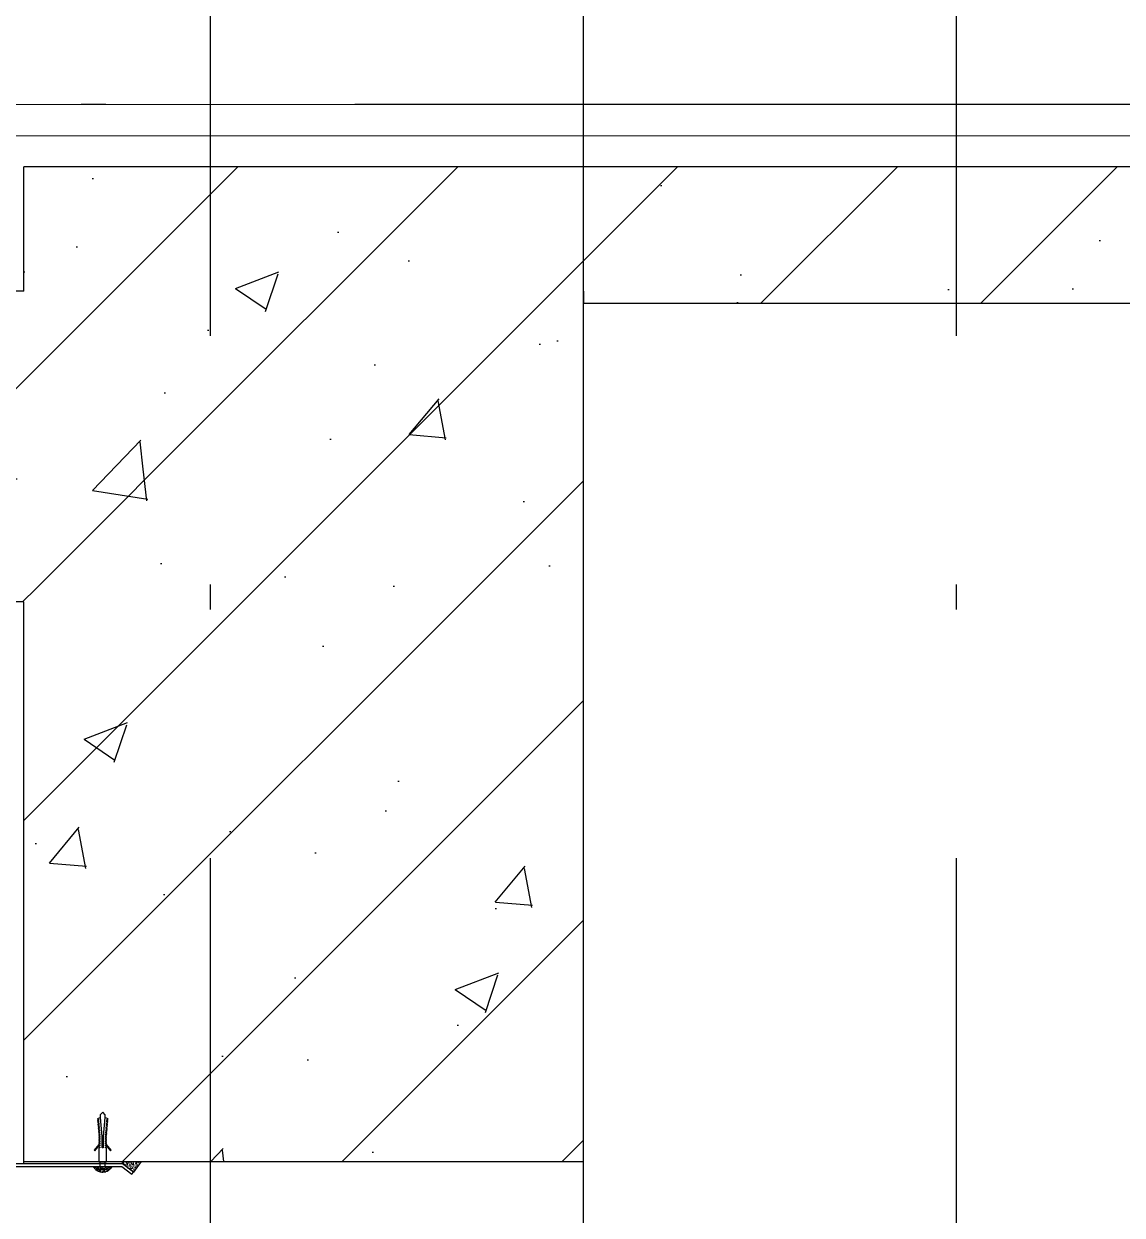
# Model space of a CAD drawing. Header units: millimetres. Extents: x 434053 to 1059003, y -2417481 to 936527.
# Drawn here: x 562714 to 563597, y -2232279 to -2231321 of the extents above; entities that cross this region are included whole.
import ezdxf

# ---------------------------------------------------------------- set-up
doc = ezdxf.new("R2010")
doc.units = ezdxf.units.MM
doc.header["$LTSCALE"] = 1000
doc.header["$MEASUREMENT"] = 0
doc.linetypes.add('DOTE', pattern=[2.42, 2, -0.2, 0.02, -0.2])
doc.linetypes.add('HIDDEN', pattern=[9.525, 6.35, -3.175])
doc.layers.add('A-DETL-0001', color=4, linetype='Continuous', lineweight=15)
for name, color, linetype in [('DOTE', 16, 'DOTE'), ('ELASTROMER-V', 241, 'Continuous'), ('FASTENER', 191, 'Continuous'), ('PUB_HATCH', 8, 'Continuous'), ('SILICONE', 8, 'Continuous'), ('STEEL', 3, 'Continuous'), ('WALL', 5, 'Continuous')]:
    doc.layers.add(name, color=color, linetype=linetype)
pattern_1 = [(45, (-1713816.56, -1462982.77), (-88.3883476, 88.3883476), []), (50, (-1713816.56, -1462982.77), (358.63009, -31.376067), [37.5, -412.5]), (355, (-1713816.56, -1462982.77), (-69.375667, 376.096067), [30, -330]), (100.4514, (-1713786.68, -1462985.4), (289.25469, 344.71977), [31.870095, -350.571056]), (46.1842, (-1713816.56, -1462882.77), (533.620524, -82.75951), [56.25, -618.75]), (96.6356, (-1713772.1, -1462889.67), (467.33135, 487.05894), [47.80514, -525.8565]), (351.1842, (-1713816.56, -1462882.77), (467.33097, 487.0593), [45, -495]), (21, (-1713766.56, -1462907.77), (298.453526, -201.309445), [37.5, -412.5]), (326, (-1713766.56, -1462907.77), (121.657666, 362.57502), [30, -330]), (71.4514, (-1713741.7, -1462924.55), (420.111314, 161.26525), [31.870095, -350.571056]), (37.5, (-1713816.56, -1462982.77), (6.079928, 166.446927), [0, -326, 0, -335, 0, -331.25]), (7.5, (-1713816.56, -1462982.77), (131.534769, 197.205856), [0, -191, 0, -318.5, 0, -126.25]), (327.5, (-1713928.06, -1462982.77), (266.911218, -11.277436), [0, -125, 0, -390, 0, -517.5]), (317.5, (-1713978.06, -1462982.77), (291.593085, 50.052491), [0, -162.5, 0, -259, 0, -367.5])]

# ---------------------------------------------------------------- blocks, each defined once
blk = doc.blocks.new('*U551')
at = {"color": 0, "linetype": 'ByBlock'}
for p, q in [((-2, 0), (-2, -3.5)), ((2, 0), (2, -3.5))]:
    blk.add_line(p, q, dxfattribs=at)
blk.add_lwpolyline([(-3.63, 2.14, -0.09906), (-0.96, 3.06), (-0.96, 2.73), (0.96, 2.73), (0.96, 3.06, -0.09906), (3.63, 2.14, -0.266588), (4.2, 1.15), (4.2, 0.24, -0.414214), (3.96, 0), (-3.96, 0, -0.414214), (-4.2, 0.24), (-4.2, 1.15, -0.266588)], format="xyb", close=True, dxfattribs=at)
blk.add_lwpolyline([(-6.86, -13), (-3, -17.59), (-2.25, -17.97), (-2.25, -18.72), (-3, -18.72), (-3, -19.09), (-2.25, -19.47), (-2.25, -20.22), (-3, -20.22), (-3, -20.59), (-2.25, -20.97), (-2.25, -21.72), (-3, -21.72), (-3, -22.09), (-2.25, -22.47), (-2.25, -23.22), (-3, -23.22), (-3, -23.59), (-2.25, -23.97), (-2.25, -24.56), (-3.06, -24.49), (-3.11, -24.86), (-2.38, -25.3), (-2.45, -26.04), (-3.2, -25.98), (-3.22, -26.35), (-2.52, -26.79), (-2.58, -27.54), (-3.33, -27.47), (-3.36, -27.85), (-2.64, -28.29), (-2.72, -29.03), (-3.47, -28.97), (-3.49, -29.34), (-2.78, -29.78), (-2.85, -30.53), (-3.58, -30.46), (-3.62, -30.84), (-2.91, -31.27), (-2.97, -32.02), (-3.72, -31.96), (-3.75, -32.33), (-3.05, -32.77), (-3.11, -33.52), (-3.86, -33.45), (-3.88, -33.82), (-3.16, -34.26), (-3.24, -35.01), (-3.97, -34.95), (-4.02, -35.32), (-3.3, -35.76), (-3.36, -36.51), (-4.11, -36.44), (-4.14, -36.81), (-3.43, -37.25), (-3.49, -38), (-4.24, -37.93), (-4.28, -38.31), (-1.72, -39.28), (-0.38, -23.89), (-0.38, -14.88), (0.37, -14.88), (0.37, -23.89), (1.72, -39.28), (4.28, -38.31), (4.23, -37.93), (3.5, -38), (3.42, -37.25), (4.14, -36.81), (4.11, -36.44), (3.36, -36.51), (3.28, -35.76), (4.01, -35.32), (3.97, -34.95), (3.22, -35.01), (3.17, -34.26), (3.87, -33.82), (3.84, -33.45), (3.09, -33.52), (3.03, -32.77), (3.75, -32.33), (3.7, -31.96), (2.97, -32.02), (2.89, -31.27), (3.62, -30.84), (3.59, -30.46), (2.84, -30.53), (2.78, -29.78), (3.48, -29.34), (3.45, -28.97), (2.7, -29.03), (2.64, -28.29), (3.34, -27.85), (3.32, -27.47), (2.57, -27.54), (2.51, -26.79), (3.22, -26.35), (3.2, -25.98), (2.45, -26.04), (2.37, -25.3), (3.09, -24.86), (3.06, -24.49), (2.25, -24.56), (2.25, -23.97), (3, -23.59), (3, -23.22), (2.25, -23.22), (2.25, -22.47), (3, -22.09), (3, -21.72), (2.25, -21.72), (2.25, -20.97), (3, -20.59), (3, -20.22), (2.25, -20.22), (2.25, -19.47), (3, -19.09), (3, -18.72), (2.25, -18.72), (2.25, -17.97), (3, -17.59), (6.86, -13), (6.28, -12.51), (2.33, -17.22), (2.25, -17.22), (2.25, -16.47), (3, -16.09), (3, -15.34), (2.25, -15.34), (2.25, -14.97), (3, -14.97), (3, -3.5), (-3, -3.5), (-3, -14.97), (-2.25, -14.97), (-2.25, -15.34), (-3, -15.34), (-3, -16.09), (-2.25, -16.47), (-2.25, -17.22), (-2.34, -17.22), (-6.29, -12.51)], close=True, dxfattribs=at)
blk.add_lwpolyline([(-2, -39.18), (-2, -41.51), (0, -43.5), (2, -41.49), (2, -39.18)], dxfattribs=at)
blk = doc.blocks.new('A$C10057B61')
at = {"layer": 'SILICONE'}
h = blk.add_hatch(dxfattribs=at)
h.set_pattern_fill('AR-SAND', color=256, angle=360, style=0)
h.set_pattern_definition([(37.5, (-1521.5514, -42090.437), (-0.06299336, 1.92682377), [0, -1.52, 0, -1.7, 0, -1.625]), (7.5, (-1521.5514, -42090.437), (1.7697767, 2.82214607), [0, -0.82, 0, -1.37, 0, -0.525]), (327.5, (-1522.7814, -42090.437), (3.11414186, 0.005659054), [0, -0.5, 0, -1.8, 0, -2.35]), (317.5, (-1522.7814, -42090.437), (3.0061266, 0.87767556), [0, -0.25, 0, -1.18, 0, -1.35])])
edge = h.paths.add_edge_path()
edge.add_line((15524.98, 14665.61), (15539.58, 14665.61))
edge.add_arc((15532.28, 14668.63), 7.9, 202.50107, 337.49893, ccw=False)
h = blk.add_hatch(dxfattribs=at)
h.set_pattern_fill('AR-SAND', color=256, angle=270, style=0)
h.set_pattern_definition([(307.5, (-3558.9703, 110931.4264), (1.92682377, 0.062993358), [0, -1.52, 0, -1.7, 0, -1.625]), (277.5, (-3558.9703, 110931.4264), (2.822146065, -1.769776705), [0, -0.82, 0, -1.37, 0, -0.525]), (237.5, (-3558.9703, 110932.6564), (0.005659054, -3.114141862), [0, -0.5, 0, -1.8, 0, -2.35]), (227.5, (-3558.9703, 110932.6564), (0.877675565, -3.006126605), [0, -0.25, 0, -1.18, 0, -1.35])])
h.paths.add_polyline_path([(15556.99, 14660.91), (15548.23, 14667.61), (15548.23, 14669.61), (15563.33, 14669.61)])
at = {"layer": 'ELASTROMER-V', "linetype": 'HIDDEN'}
blk.add_lwpolyline([(15468.85, 14669.61), (15548.23, 14669.61), (15548.23, 14667.61), (15468.85, 14667.61)], close=True, dxfattribs=at)
at = {"layer": 'SILICONE'}
blk.add_lwpolyline([(15524.98, 14665.61), (15539.58, 14665.61, -0.668165), (15524.98, 14665.61, -0.367819)], format="xyb", dxfattribs=at)
blk.add_lwpolyline([(15556.99, 14660.91), (15548.23, 14667.61), (15548.23, 14669.61), (15563.33, 14669.61), (15556.99, 14660.91)], dxfattribs=at)
at = {"layer": 'STEEL'}
blk.add_lwpolyline([(15466.85, 14667.61), (15466.85, 14667.61), (15120.85, 14667.61), (15120.85, 14648.6), (15127.56, 14639.84), (15129.13, 14641.07), (15122.85, 14649.29), (15122.85, 14665.61), (15468.85, 14665.61), (15468.85, 14665.61), (15547.54, 14665.61), (15555.76, 14659.33), (15556.99, 14660.91), (15548.23, 14667.61)], close=True, dxfattribs=at)
at = {"layer": 'FASTENER', "rotation": 180}
blk.add_blockref('*U551', (15532.28, 14665.61), dxfattribs=at)

msp = doc.modelspace()

# ---------------------------------------------------------------- hatches: boundary and pattern name
at = {"layer": 'PUB_HATCH'}
h = msp.add_hatch(dxfattribs=at)
h.set_pattern_fill('钢筋混凝土', color=256, scale=50, style=0)
h.set_pattern_definition(pattern_1)
h.paths.add_polyline_path([(564979.81, -2231435.66), (562713.74, -2231435.66), (563163.74, -2231545.66), (564979.81, -2231545.66)])
h = msp.add_hatch(dxfattribs=at)
h.set_pattern_fill('钢筋混凝土', color=256, scale=50, style=0)
h.set_pattern_definition(pattern_1)
h.paths.add_polyline_path([(562863.74, -2231619), (563163.74, -2231535.66), (563163.74, -2231545.66), (562713.74, -2231435.66), (562713.74, -2231535.66)])
h = msp.add_hatch(dxfattribs=at)
h.set_pattern_fill('钢筋混凝土', color=256, scale=50, style=0)
h.set_pattern_definition(pattern_1)
h.paths.add_polyline_path([(562863.74, -2231619), (562713.74, -2231535.66), (562463.74, -2231535.66), (562463.74, -2231785.66), (562713.74, -2231785.66)])
h = msp.add_hatch(dxfattribs=at)
h.set_pattern_fill('钢筋混凝土', color=256, scale=50, style=0)
h.set_pattern_definition(pattern_1)
h.paths.add_polyline_path([(563163.74, -2232235.66), (563163.74, -2231535.66), (562863.74, -2231619), (562713.74, -2231785.66), (562713.74, -2232235.66)])

# ---------------------------------------------------------------- linework, layer by layer
at = {"layer": 'A-DETL-0001', "color": 2}
msp.add_lwpolyline([(564979.81, -2231385.66), (562463.74, -2231385.66), (562463.74, -2231410.66), (564979.81, -2231410.66)], dxfattribs=at)
at = {"layer": 'DOTE'}
for p, q in [((562863.74, -2253351.74), (562863.74, -2230335.66)), ((563163.74, -2253351.74), (563163.74, -2230335.66)), ((563463.74, -2253351.74), (563463.74, -2230335.66)), ((564979.81, -2231385.66), (555263.74, -2231385.66))]:
    msp.add_line(p, q, dxfattribs=at)
at = {"layer": 'WALL'}
for p, q in [((564979.81, -2231435.66), (562713.74, -2231435.66)), ((562713.74, -2231535.66), (562713.74, -2231435.66)), ((562713.74, -2231535.66), (562463.74, -2231535.66)), ((563163.74, -2232235.66), (563163.74, -2231535.66)), ((563163.74, -2231535.66), (563163.74, -2231545.66)), ((564979.81, -2231545.66), (563163.74, -2231545.66)), ((562713.74, -2231785.66), (562463.74, -2231785.66)), ((562713.74, -2232235.66), (562713.74, -2231785.66)), ((562713.74, -2232235.66), (563163.74, -2232235.66))]:
    msp.add_line(p, q, dxfattribs=at)

# ---------------------------------------------------------------- block references
msp.add_blockref('A$C10057B61', (547244.88, -2246905.27))

doc.saveas('drawing.dxf')
